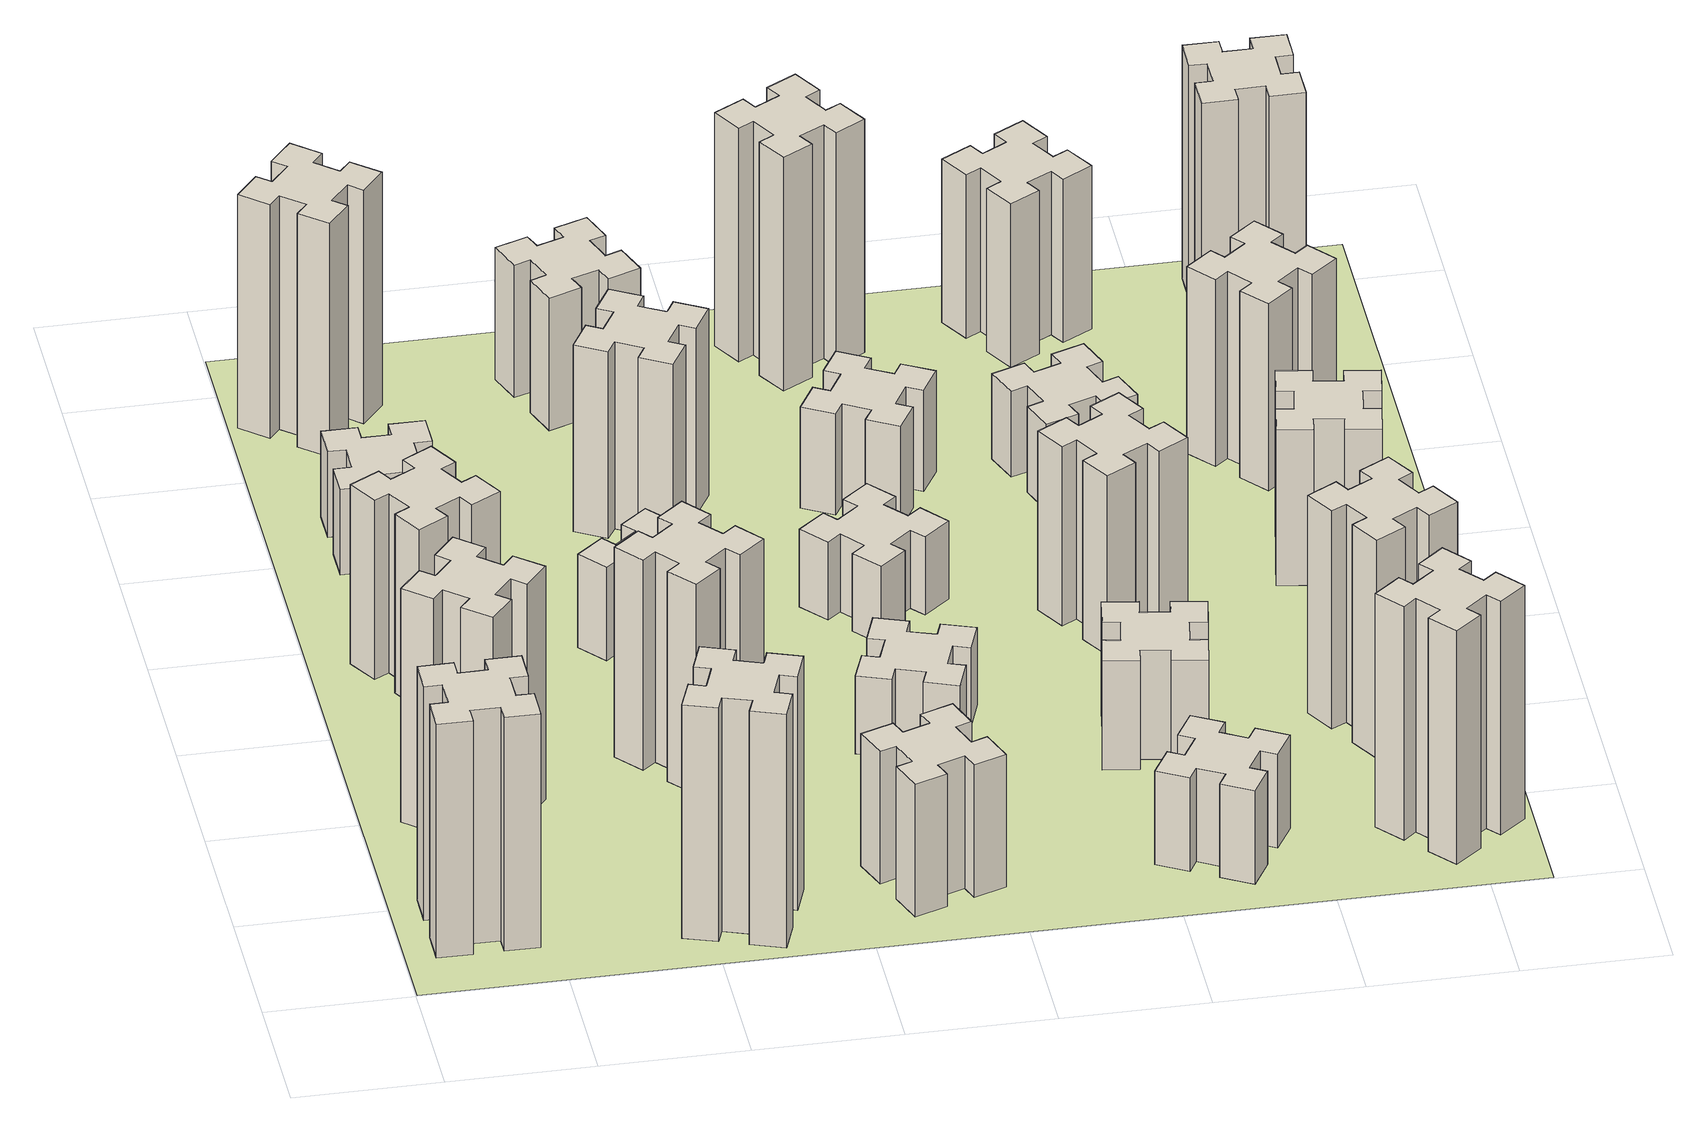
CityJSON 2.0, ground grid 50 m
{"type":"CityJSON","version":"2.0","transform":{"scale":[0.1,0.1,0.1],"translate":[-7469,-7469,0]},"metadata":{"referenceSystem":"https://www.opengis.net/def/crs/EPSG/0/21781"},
"CityObjects":{
"building1":{"type":"Building","attributes":{"class":"1000","function":"1000","usage":"1000","yearOfConstruction":2016,"roofType":"1000","measuredHeight":90,"storeysAboveGround":30,"storeysBelowGround":0},"geometry":[{"type":"Solid","lod":"1","boundaries":[[[[0,1,2,3,4,5,6,7,8,9,10,11,12,13,14,15,16,17,18,19]],[[17,16,20,21]],[[16,15,22,20]],[[15,14,23,22]],[[14,13,24,23]],[[13,12,25,24]],[[12,11,26,25]],[[11,10,27,26]],[[10,9,28,27]],[[9,8,29,28]],[[8,7,30,29]],[[7,6,31,30]],[[6,5,32,31]],[[5,4,33,32]],[[4,3,34,33]],[[3,2,35,34]],[[2,1,36,35]],[[1,0,37,36]],[[0,19,38,37]],[[19,18,39,38]],[[18,17,21,39]],[[24,25,26,27,28,29,30,31,32,33,34,35,36,37,38,39,21,20,22,23]]]]}]},
"building2":{"type":"Building","attributes":{"class":"1000","function":"1000","usage":"1000","yearOfConstruction":2016,"roofType":"1000","measuredHeight":90,"storeysAboveGround":30,"storeysBelowGround":0},"geometry":[{"type":"Solid","lod":"1","boundaries":[[[[40,41,42,43,44,45,46,47,48,49,50,51,52,53,54,55,56,57,58,59]],[[57,56,60,61]],[[56,55,62,60]],[[55,54,63,62]],[[54,53,64,63]],[[53,52,65,64]],[[52,51,66,65]],[[51,50,67,66]],[[50,49,68,67]],[[49,48,69,68]],[[48,47,70,69]],[[47,46,71,70]],[[46,45,72,71]],[[45,44,73,72]],[[44,43,74,73]],[[43,42,75,74]],[[42,41,76,75]],[[41,40,77,76]],[[40,59,78,77]],[[59,58,79,78]],[[58,57,61,79]],[[64,65,66,67,68,69,70,71,72,73,74,75,76,77,78,79,61,60,62,63]]]]}]},
"building3":{"type":"Building","attributes":{"class":"1000","function":"1000","usage":"1000","yearOfConstruction":2016,"roofType":"1000","measuredHeight":69,"storeysAboveGround":30,"storeysBelowGround":0},"geometry":[{"type":"Solid","lod":"1","boundaries":[[[[80,81,82,83,84,85,86,87,88,89,90,91,92,93,94,95,96,97,98,99]],[[97,96,100,101]],[[96,95,102,100]],[[95,94,103,102]],[[94,93,104,103]],[[93,92,105,104]],[[92,91,106,105]],[[91,90,107,106]],[[90,89,108,107]],[[89,88,109,108]],[[88,87,110,109]],[[87,86,111,110]],[[86,85,112,111]],[[85,84,113,112]],[[84,83,114,113]],[[83,82,115,114]],[[82,81,116,115]],[[81,80,117,116]],[[80,99,118,117]],[[99,98,119,118]],[[98,97,101,119]],[[104,105,106,107,108,109,110,111,112,113,114,115,116,117,118,119,101,100,102,103]]]]}]},
"building4":{"type":"Building","attributes":{"class":"1000","function":"1000","usage":"1000","yearOfConstruction":2016,"roofType":"1000","measuredHeight":33,"storeysAboveGround":30,"storeysBelowGround":0},"geometry":[{"type":"Solid","lod":"1","boundaries":[[[[120,121,122,123,124,125,126,127,128,129,130,131,132,133,134,135,136,137,138,139]],[[137,136,140,141]],[[136,135,142,140]],[[135,134,143,142]],[[134,133,144,143]],[[133,132,145,144]],[[132,131,146,145]],[[131,130,147,146]],[[130,129,148,147]],[[129,128,149,148]],[[128,127,150,149]],[[127,126,151,150]],[[126,125,152,151]],[[125,124,153,152]],[[124,123,154,153]],[[123,122,155,154]],[[122,121,156,155]],[[121,120,157,156]],[[120,139,158,157]],[[139,138,159,158]],[[138,137,141,159]],[[144,145,146,147,148,149,150,151,152,153,154,155,156,157,158,159,141,140,142,143]]]]}]},
"building5":{"type":"Building","attributes":{"class":"1000","function":"1000","usage":"1000","yearOfConstruction":2016,"roofType":"1000","measuredHeight":90,"storeysAboveGround":30,"storeysBelowGround":0},"geometry":[{"type":"Solid","lod":"1","boundaries":[[[[160,161,162,163,164,165,166,167,168,169,170,171,172,173,174,175,176,177,178,179]],[[177,176,180,181]],[[176,175,182,180]],[[175,174,183,182]],[[174,173,184,183]],[[173,172,185,184]],[[172,171,186,185]],[[171,170,187,186]],[[170,169,188,187]],[[169,168,189,188]],[[168,167,190,189]],[[167,166,191,190]],[[166,165,192,191]],[[165,164,193,192]],[[164,163,194,193]],[[163,162,195,194]],[[162,161,196,195]],[[161,160,197,196]],[[160,179,198,197]],[[179,178,199,198]],[[178,177,181,199]],[[184,185,186,187,188,189,190,191,192,193,194,195,196,197,198,199,181,180,182,183]]]]}]},
"building6":{"type":"Building","attributes":{"class":"1000","function":"1000","usage":"1000","yearOfConstruction":2016,"roofType":"1000","measuredHeight":90,"storeysAboveGround":30,"storeysBelowGround":0},"geometry":[{"type":"Solid","lod":"1","boundaries":[[[[200,201,202,203,204,205,206,207,208,209,210,211,212,213,214,215,216,217,218,219]],[[217,216,220,221]],[[216,215,222,220]],[[215,214,223,222]],[[214,213,224,223]],[[213,212,225,224]],[[212,211,226,225]],[[211,210,227,226]],[[210,209,228,227]],[[209,208,229,228]],[[208,207,230,229]],[[207,206,231,230]],[[206,205,232,231]],[[205,204,233,232]],[[204,203,234,233]],[[203,202,235,234]],[[202,201,236,235]],[[201,200,237,236]],[[200,219,238,237]],[[219,218,239,238]],[[218,217,221,239]],[[224,225,226,227,228,229,230,231,232,233,234,235,236,237,238,239,221,220,222,223]]]]}]},
"building7":{"type":"Building","attributes":{"class":"1000","function":"1000","usage":"1000","yearOfConstruction":2016,"roofType":"1000","measuredHeight":81,"storeysAboveGround":30,"storeysBelowGround":0},"geometry":[{"type":"Solid","lod":"1","boundaries":[[[[240,241,242,243,244,245,246,247,248,249,250,251,252,253,254,255,256,257,258,259]],[[257,256,260,261]],[[256,255,262,260]],[[255,254,263,262]],[[254,253,264,263]],[[253,252,265,264]],[[252,251,266,265]],[[251,250,267,266]],[[250,249,268,267]],[[249,248,269,268]],[[248,247,270,269]],[[247,246,271,270]],[[246,245,272,271]],[[245,244,273,272]],[[244,243,274,273]],[[243,242,275,274]],[[242,241,276,275]],[[241,240,277,276]],[[240,259,278,277]],[[259,258,279,278]],[[258,257,261,279]],[[264,265,266,267,268,269,270,271,272,273,274,275,276,277,278,279,261,260,262,263]]]]}]},
"building8":{"type":"Building","attributes":{"class":"1000","function":"1000","usage":"1000","yearOfConstruction":2016,"roofType":"1000","measuredHeight":36,"storeysAboveGround":30,"storeysBelowGround":0},"geometry":[{"type":"Solid","lod":"1","boundaries":[[[[280,281,282,283,284,285,286,287,288,289,290,291,292,293,294,295,296,297,298,299]],[[297,296,300,301]],[[296,295,302,300]],[[295,294,303,302]],[[294,293,304,303]],[[293,292,305,304]],[[292,291,306,305]],[[291,290,307,306]],[[290,289,308,307]],[[289,288,309,308]],[[288,287,310,309]],[[287,286,311,310]],[[286,285,312,311]],[[285,284,313,312]],[[284,283,314,313]],[[283,282,315,314]],[[282,281,316,315]],[[281,280,317,316]],[[280,299,318,317]],[[299,298,319,318]],[[298,297,301,319]],[[304,305,306,307,308,309,310,311,312,313,314,315,316,317,318,319,301,300,302,303]]]]}]},
"building9":{"type":"Building","attributes":{"class":"1000","function":"1000","usage":"1000","yearOfConstruction":2016,"roofType":"1000","measuredHeight":51,"storeysAboveGround":30,"storeysBelowGround":0},"geometry":[{"type":"Solid","lod":"1","boundaries":[[[[320,321,322,323,324,325,326,327,328,329,330,331,332,333,334,335,336,337,338,339]],[[337,336,340,341]],[[336,335,342,340]],[[335,334,343,342]],[[334,333,344,343]],[[333,332,345,344]],[[332,331,346,345]],[[331,330,347,346]],[[330,329,348,347]],[[329,328,349,348]],[[328,327,350,349]],[[327,326,351,350]],[[326,325,352,351]],[[325,324,353,352]],[[324,323,354,353]],[[323,322,355,354]],[[322,321,356,355]],[[321,320,357,356]],[[320,339,358,357]],[[339,338,359,358]],[[338,337,341,359]],[[344,345,346,347,348,349,350,351,352,353,354,355,356,357,358,359,341,340,342,343]]]]}]},
"building10":{"type":"Building","attributes":{"class":"1000","function":"1000","usage":"1000","yearOfConstruction":2016,"roofType":"1000","measuredHeight":72,"storeysAboveGround":30,"storeysBelowGround":0},"geometry":[{"type":"Solid","lod":"1","boundaries":[[[[360,361,362,363,364,365,366,367,368,369,370,371,372,373,374,375,376,377,378,379]],[[377,376,380,381]],[[376,375,382,380]],[[375,374,383,382]],[[374,373,384,383]],[[373,372,385,384]],[[372,371,386,385]],[[371,370,387,386]],[[370,369,388,387]],[[369,368,389,388]],[[368,367,390,389]],[[367,366,391,390]],[[366,365,392,391]],[[365,364,393,392]],[[364,363,394,393]],[[363,362,395,394]],[[362,361,396,395]],[[361,360,397,396]],[[360,379,398,397]],[[379,378,399,398]],[[378,377,381,399]],[[384,385,386,387,388,389,390,391,392,393,394,395,396,397,398,399,381,380,382,383]]]]}]},
"building11":{"type":"Building","attributes":{"class":"1000","function":"1000","usage":"1000","yearOfConstruction":2016,"roofType":"1000","measuredHeight":51,"storeysAboveGround":30,"storeysBelowGround":0},"geometry":[{"type":"Solid","lod":"1","boundaries":[[[[400,401,402,403,404,405,406,407,408,409,410,411,412,413,414,415,416,417,418,419]],[[417,416,420,421]],[[416,415,422,420]],[[415,414,423,422]],[[414,413,424,423]],[[413,412,425,424]],[[412,411,426,425]],[[411,410,427,426]],[[410,409,428,427]],[[409,408,429,428]],[[408,407,430,429]],[[407,406,431,430]],[[406,405,432,431]],[[405,404,433,432]],[[404,403,434,433]],[[403,402,435,434]],[[402,401,436,435]],[[401,400,437,436]],[[400,419,438,437]],[[419,418,439,438]],[[418,417,421,439]],[[424,425,426,427,428,429,430,431,432,433,434,435,436,437,438,439,421,420,422,423]]]]}]},
"building12":{"type":"Building","attributes":{"class":"1000","function":"1000","usage":"1000","yearOfConstruction":2016,"roofType":"1000","measuredHeight":30,"storeysAboveGround":30,"storeysBelowGround":0},"geometry":[{"type":"Solid","lod":"1","boundaries":[[[[440,441,442,443,444,445,446,447,448,449,450,451,452,453,454,455,456,457,458,459]],[[457,456,460,461]],[[456,455,462,460]],[[455,454,463,462]],[[454,453,464,463]],[[453,452,465,464]],[[452,451,466,465]],[[451,450,467,466]],[[450,449,468,467]],[[449,448,469,468]],[[448,447,470,469]],[[447,446,471,470]],[[446,445,472,471]],[[445,444,473,472]],[[444,443,474,473]],[[443,442,475,474]],[[442,441,476,475]],[[441,440,477,476]],[[440,459,478,477]],[[459,458,479,478]],[[458,457,461,479]],[[464,465,466,467,468,469,470,471,472,473,474,475,476,477,478,479,461,460,462,463]]]]}]},
"building13":{"type":"Building","attributes":{"class":"1000","function":"1000","usage":"1000","yearOfConstruction":2016,"roofType":"1000","measuredHeight":30,"storeysAboveGround":30,"storeysBelowGround":0},"geometry":[{"type":"Solid","lod":"1","boundaries":[[[[480,481,482,483,484,485,486,487,488,489,490,491,492,493,494,495,496,497,498,499]],[[497,496,500,501]],[[496,495,502,500]],[[495,494,503,502]],[[494,493,504,503]],[[493,492,505,504]],[[492,491,506,505]],[[491,490,507,506]],[[490,489,508,507]],[[489,488,509,508]],[[488,487,510,509]],[[487,486,511,510]],[[486,485,512,511]],[[485,484,513,512]],[[484,483,514,513]],[[483,482,515,514]],[[482,481,516,515]],[[481,480,517,516]],[[480,499,518,517]],[[499,498,519,518]],[[498,497,501,519]],[[504,505,506,507,508,509,510,511,512,513,514,515,516,517,518,519,501,500,502,503]]]]}]},
"building14":{"type":"Building","attributes":{"class":"1000","function":"1000","usage":"1000","yearOfConstruction":2016,"roofType":"1000","measuredHeight":39,"storeysAboveGround":30,"storeysBelowGround":0},"geometry":[{"type":"Solid","lod":"1","boundaries":[[[[520,521,522,523,524,525,526,527,528,529,530,531,532,533,534,535,536,537,538,539]],[[537,536,540,541]],[[536,535,542,540]],[[535,534,543,542]],[[534,533,544,543]],[[533,532,545,544]],[[532,531,546,545]],[[531,530,547,546]],[[530,529,548,547]],[[529,528,549,548]],[[528,527,550,549]],[[527,526,551,550]],[[526,525,552,551]],[[525,524,553,552]],[[524,523,554,553]],[[523,522,555,554]],[[522,521,556,555]],[[521,520,557,556]],[[520,539,558,557]],[[539,538,559,558]],[[538,537,541,559]],[[544,545,546,547,548,549,550,551,552,553,554,555,556,557,558,559,541,540,542,543]]]]}]},
"building15":{"type":"Building","attributes":{"class":"1000","function":"1000","usage":"1000","yearOfConstruction":2016,"roofType":"1000","measuredHeight":36,"storeysAboveGround":30,"storeysBelowGround":0},"geometry":[{"type":"Solid","lod":"1","boundaries":[[[[560,561,562,563,564,565,566,567,568,569,570,571,572,573,574,575,576,577,578,579]],[[577,576,580,581]],[[576,575,582,580]],[[575,574,583,582]],[[574,573,584,583]],[[573,572,585,584]],[[572,571,586,585]],[[571,570,587,586]],[[570,569,588,587]],[[569,568,589,588]],[[568,567,590,589]],[[567,566,591,590]],[[566,565,592,591]],[[565,564,593,592]],[[564,563,594,593]],[[563,562,595,594]],[[562,561,596,595]],[[561,560,597,596]],[[560,579,598,597]],[[579,578,599,598]],[[578,577,581,599]],[[584,585,586,587,588,589,590,591,592,593,594,595,596,597,598,599,581,580,582,583]]]]}]},
"building16":{"type":"Building","attributes":{"class":"1000","function":"1000","usage":"1000","yearOfConstruction":2016,"roofType":"1000","measuredHeight":90,"storeysAboveGround":30,"storeysBelowGround":0},"geometry":[{"type":"Solid","lod":"1","boundaries":[[[[600,601,602,603,604,605,606,607,608,609,610,611,612,613,614,615,616,617,618,619]],[[617,616,620,621]],[[616,615,622,620]],[[615,614,623,622]],[[614,613,624,623]],[[613,612,625,624]],[[612,611,626,625]],[[611,610,627,626]],[[610,609,628,627]],[[609,608,629,628]],[[608,607,630,629]],[[607,606,631,630]],[[606,605,632,631]],[[605,604,633,632]],[[604,603,634,633]],[[603,602,635,634]],[[602,601,636,635]],[[601,600,637,636]],[[600,619,638,637]],[[619,618,639,638]],[[618,617,621,639]],[[624,625,626,627,628,629,630,631,632,633,634,635,636,637,638,639,621,620,622,623]]]]}]},
"building17":{"type":"Building","attributes":{"class":"1000","function":"1000","usage":"1000","yearOfConstruction":2016,"roofType":"1000","measuredHeight":42,"storeysAboveGround":30,"storeysBelowGround":0},"geometry":[{"type":"Solid","lod":"1","boundaries":[[[[640,641,642,643,644,645,646,647,648,649,650,651,652,653,654,655,656,657,658,659]],[[657,656,660,661]],[[656,655,662,660]],[[655,654,663,662]],[[654,653,664,663]],[[653,652,665,664]],[[652,651,666,665]],[[651,650,667,666]],[[650,649,668,667]],[[649,648,669,668]],[[648,647,670,669]],[[647,646,671,670]],[[646,645,672,671]],[[645,644,673,672]],[[644,643,674,673]],[[643,642,675,674]],[[642,641,676,675]],[[641,640,677,676]],[[640,659,678,677]],[[659,658,679,678]],[[658,657,661,679]],[[664,665,666,667,668,669,670,671,672,673,674,675,676,677,678,679,661,660,662,663]]]]}]},
"building18":{"type":"Building","attributes":{"class":"1000","function":"1000","usage":"1000","yearOfConstruction":2016,"roofType":"1000","measuredHeight":69,"storeysAboveGround":30,"storeysBelowGround":0},"geometry":[{"type":"Solid","lod":"1","boundaries":[[[[680,681,682,683,684,685,686,687,688,689,690,691,692,693,694,695,696,697,698,699]],[[697,696,700,701]],[[696,695,702,700]],[[695,694,703,702]],[[694,693,704,703]],[[693,692,705,704]],[[692,691,706,705]],[[691,690,707,706]],[[690,689,708,707]],[[689,688,709,708]],[[688,687,710,709]],[[687,686,711,710]],[[686,685,712,711]],[[685,684,713,712]],[[684,683,714,713]],[[683,682,715,714]],[[682,681,716,715]],[[681,680,717,716]],[[680,699,718,717]],[[699,698,719,718]],[[698,697,701,719]],[[704,705,706,707,708,709,710,711,712,713,714,715,716,717,718,719,701,700,702,703]]]]}]},
"building19":{"type":"Building","attributes":{"class":"1000","function":"1000","usage":"1000","yearOfConstruction":2016,"roofType":"1000","measuredHeight":33,"storeysAboveGround":30,"storeysBelowGround":0},"geometry":[{"type":"Solid","lod":"1","boundaries":[[[[720,721,722,723,724,725,726,727,728,729,730,731,732,733,734,735,736,737,738,739]],[[737,736,740,741]],[[736,735,742,740]],[[735,734,743,742]],[[734,733,744,743]],[[733,732,745,744]],[[732,731,746,745]],[[731,730,747,746]],[[730,729,748,747]],[[729,728,749,748]],[[728,727,750,749]],[[727,726,751,750]],[[726,725,752,751]],[[725,724,753,752]],[[724,723,754,753]],[[723,722,755,754]],[[722,721,756,755]],[[721,720,757,756]],[[720,739,758,757]],[[739,738,759,758]],[[738,737,741,759]],[[744,745,746,747,748,749,750,751,752,753,754,755,756,757,758,759,741,740,742,743]]]]}]},
"building20":{"type":"Building","attributes":{"class":"1000","function":"1000","usage":"1000","yearOfConstruction":2016,"roofType":"1000","measuredHeight":90,"storeysAboveGround":30,"storeysBelowGround":0},"geometry":[{"type":"Solid","lod":"1","boundaries":[[[[760,761,762,763,764,765,766,767,768,769,770,771,772,773,774,775,776,777,778,779]],[[777,776,780,781]],[[776,775,782,780]],[[775,774,783,782]],[[774,773,784,783]],[[773,772,785,784]],[[772,771,786,785]],[[771,770,787,786]],[[770,769,788,787]],[[769,768,789,788]],[[768,767,790,789]],[[767,766,791,790]],[[766,765,792,791]],[[765,764,793,792]],[[764,763,794,793]],[[763,762,795,794]],[[762,761,796,795]],[[761,760,797,796]],[[760,779,798,797]],[[779,778,799,798]],[[778,777,781,799]],[[784,785,786,787,788,789,790,791,792,793,794,795,796,797,798,799,781,780,782,783]]]]}]},
"building21":{"type":"Building","attributes":{"class":"1000","function":"1000","usage":"1000","yearOfConstruction":2016,"roofType":"1000","measuredHeight":63,"storeysAboveGround":30,"storeysBelowGround":0},"geometry":[{"type":"Solid","lod":"1","boundaries":[[[[800,801,802,803,804,805,806,807,808,809,810,811,812,813,814,815,816,817,818,819]],[[817,816,820,821]],[[816,815,822,820]],[[815,814,823,822]],[[814,813,824,823]],[[813,812,825,824]],[[812,811,826,825]],[[811,810,827,826]],[[810,809,828,827]],[[809,808,829,828]],[[808,807,830,829]],[[807,806,831,830]],[[806,805,832,831]],[[805,804,833,832]],[[804,803,834,833]],[[803,802,835,834]],[[802,801,836,835]],[[801,800,837,836]],[[800,819,838,837]],[[819,818,839,838]],[[818,817,821,839]],[[824,825,826,827,828,829,830,831,832,833,834,835,836,837,838,839,821,820,822,823]]]]}]},
"building22":{"type":"Building","attributes":{"class":"1000","function":"1000","usage":"1000","yearOfConstruction":2016,"roofType":"1000","measuredHeight":84,"storeysAboveGround":30,"storeysBelowGround":0},"geometry":[{"type":"Solid","lod":"1","boundaries":[[[[840,841,842,843,844,845,846,847,848,849,850,851,852,853,854,855,856,857,858,859]],[[857,856,860,861]],[[856,855,862,860]],[[855,854,863,862]],[[854,853,864,863]],[[853,852,865,864]],[[852,851,866,865]],[[851,850,867,866]],[[850,849,868,867]],[[849,848,869,868]],[[848,847,870,869]],[[847,846,871,870]],[[846,845,872,871]],[[845,844,873,872]],[[844,843,874,873]],[[843,842,875,874]],[[842,841,876,875]],[[841,840,877,876]],[[840,859,878,877]],[[859,858,879,878]],[[858,857,861,879]],[[864,865,866,867,868,869,870,871,872,873,874,875,876,877,878,879,861,860,862,863]]]]}]},
"building23":{"type":"Building","attributes":{"class":"1000","function":"1000","usage":"1000","yearOfConstruction":2016,"roofType":"1000","measuredHeight":60,"storeysAboveGround":30,"storeysBelowGround":0},"geometry":[{"type":"Solid","lod":"1","boundaries":[[[[880,881,882,883,884,885,886,887,888,889,890,891,892,893,894,895,896,897,898,899]],[[897,896,900,901]],[[896,895,902,900]],[[895,894,903,902]],[[894,893,904,903]],[[893,892,905,904]],[[892,891,906,905]],[[891,890,907,906]],[[890,889,908,907]],[[889,888,909,908]],[[888,887,910,909]],[[887,886,911,910]],[[886,885,912,911]],[[885,884,913,912]],[[884,883,914,913]],[[883,882,915,914]],[[882,881,916,915]],[[881,880,917,916]],[[880,899,918,917]],[[899,898,919,918]],[[898,897,901,919]],[[904,905,906,907,908,909,910,911,912,913,914,915,916,917,918,919,901,900,902,903]]]]}]},
"building24":{"type":"Building","attributes":{"class":"1000","function":"1000","usage":"1000","yearOfConstruction":2016,"roofType":"1000","measuredHeight":72,"storeysAboveGround":30,"storeysBelowGround":0},"geometry":[{"type":"Solid","lod":"1","boundaries":[[[[920,921,922,923,924,925,926,927,928,929,930,931,932,933,934,935,936,937,938,939]],[[937,936,940,941]],[[936,935,942,940]],[[935,934,943,942]],[[934,933,944,943]],[[933,932,945,944]],[[932,931,946,945]],[[931,930,947,946]],[[930,929,948,947]],[[929,928,949,948]],[[928,927,950,949]],[[927,926,951,950]],[[926,925,952,951]],[[925,924,953,952]],[[924,923,954,953]],[[923,922,955,954]],[[922,921,956,955]],[[921,920,957,956]],[[920,939,958,957]],[[939,938,959,958]],[[938,937,941,959]],[[944,945,946,947,948,949,950,951,952,953,954,955,956,957,958,959,941,940,942,943]]]]}]},
"building25":{"type":"Building","attributes":{"class":"1000","function":"1000","usage":"1000","yearOfConstruction":2016,"roofType":"1000","measuredHeight":90,"storeysAboveGround":30,"storeysBelowGround":0},"geometry":[{"type":"Solid","lod":"1","boundaries":[[[[960,961,962,963,964,965,966,967,968,969,970,971,972,973,974,975,976,977,978,979]],[[977,976,980,981]],[[976,975,982,980]],[[975,974,983,982]],[[974,973,984,983]],[[973,972,985,984]],[[972,971,986,985]],[[971,970,987,986]],[[970,969,988,987]],[[969,968,989,988]],[[968,967,990,989]],[[967,966,991,990]],[[966,965,992,991]],[[965,964,993,992]],[[964,963,994,993]],[[963,962,995,994]],[[962,961,996,995]],[[961,960,997,996]],[[960,979,998,997]],[[979,978,999,998]],[[978,977,981,999]],[[984,985,986,987,988,989,990,991,992,993,994,995,996,997,998,999,981,980,982,983]]]]}]},
"landuse1":{"type":"LandUse","attributes":{"name":"plot1","function":"1010"},"geometry":[{"type":"MultiSurface","lod":"1","boundaries":[[[1000,1001,1002,1003]]]}]}
},
"vertices":[
[165,425,0],[165,325,0],[105,325,0],[105,205,0],[225,205,0],[225,265,0],[325,265,0],[325,205,0],[445,205,0],[445,325,0],[385,325,0],[385,425,0],[445,425,0],[445,545,0],[325,545,0],[325,485,0],[225,485,0],[225,545,0],[105,545,0],[105,425,0],[225,485,900],[225,545,900],[325,485,900],[325,545,900],[445,545,900],[445,425,900],[385,425,900],[385,325,900],[445,325,900],[445,205,900],[325,205,900],[325,265,900],[225,265,900],[225,205,900],[105,205,900],[105,325,900],[165,325,900],[165,425,900],[105,425,900],[105,545,900],
[484,1067,0],[408,1132,0],[446,1178,0],[354,1255,0],[277,1163,0],[323,1124,0],[259,1048,0],[213,1086,0],[136,994,0],[228,917,0],[266,963,0],[343,899,0],[304,853,0],[396,776,0],[473,868,0],[427,906,0],[492,983,0],[538,944,0],[615,1036,0],[523,1113,0],[492,983,900],[538,944,900],[427,906,900],[473,868,900],[396,776,900],[304,853,900],[343,899,900],[266,963,900],[228,917,900],[136,994,900],[213,1086,900],[259,1048,900],[323,1124,900],[277,1163,900],[354,1255,900],[446,1178,900],[408,1132,900],[484,1067,900],[523,1113,900],[615,1036,900],
[387,1735,0],[474,1785,0],[504,1733,0],[608,1793,0],[548,1897,0],[496,1867,0],[446,1954,0],[498,1984,0],[438,2088,0],[334,2028,0],[364,1976,0],[277,1926,0],[247,1978,0],[143,1918,0],[203,1814,0],[255,1844,0],[305,1757,0],[253,1727,0],[313,1623,0],[417,1683,0],[305,1757,690],[253,1727,690],[255,1844,690],[203,1814,690],[143,1918,690],[247,1978,690],[277,1926,690],[364,1976,690],[334,2028,690],[438,2088,690],[498,1984,690],[446,1954,690],[496,1867,690],[548,1897,690],[608,1793,690],[504,1733,690],[474,1785,690],[387,1735,690],[417,1683,690],[313,1623,690],
[485,2545,0],[485,2645,0],[545,2645,0],[545,2765,0],[425,2765,0],[425,2705,0],[325,2705,0],[325,2765,0],[205,2765,0],[205,2645,0],[265,2645,0],[265,2545,0],[205,2545,0],[205,2425,0],[325,2425,0],[325,2485,0],[425,2485,0],[425,2425,0],[545,2425,0],[545,2545,0],[425,2485,330],[425,2425,330],[325,2485,330],[325,2425,330],[205,2425,330],[205,2545,330],[265,2545,330],[265,2645,330],[205,2645,330],[205,2765,330],[325,2765,330],[325,2705,330],[425,2705,330],[425,2765,330],[545,2765,330],[545,2645,330],[485,2645,330],[485,2545,330],[545,2545,330],[545,2425,330],
[1029,360,0],[995,266,0],[939,287,0],[897,174,0],[1010,133,0],[1031,189,0],[1125,155,0],[1104,99,0],[1217,57,0],[1258,170,0],[1202,191,0],[1236,285,0],[1292,264,0],[1333,377,0],[1220,418,0],[1200,362,0],[1106,396,0],[1127,452,0],[1014,493,0],[973,380,0],[1106,396,900],[1127,452,900],[1200,362,900],[1220,418,900],[1333,377,900],[1292,264,900],[1236,285,900],[1202,191,900],[1258,170,900],[1217,57,900],[1104,99,900],[1125,155,900],[1031,189,900],[1010,133,900],[897,174,900],[939,287,900],[995,266,900],[1029,360,900],[973,380,900],[1014,493,900],
[384,3387,0],[308,3452,0],[346,3498,0],[254,3575,0],[177,3483,0],[223,3444,0],[159,3368,0],[113,3406,0],[36,3314,0],[128,3237,0],[166,3283,0],[243,3219,0],[204,3173,0],[296,3096,0],[373,3188,0],[327,3226,0],[392,3303,0],[438,3264,0],[515,3356,0],[423,3433,0],[392,3303,900],[438,3264,900],[327,3226,900],[373,3188,900],[296,3096,900],[204,3173,900],[243,3219,900],[166,3283,900],[128,3237,900],[36,3314,900],[113,3406,900],[159,3368,900],[223,3444,900],[177,3483,900],[254,3575,900],[346,3498,900],[308,3452,900],[384,3387,900],[423,3433,900],[515,3356,900],
[1083,1332,0],[1006,1267,0],[968,1313,0],[876,1236,0],[953,1144,0],[999,1183,0],[1063,1106,0],[1017,1068,0],[1094,976,0],[1186,1053,0],[1148,1099,0],[1224,1163,0],[1263,1117,0],[1355,1194,0],[1278,1286,0],[1232,1248,0],[1167,1324,0],[1213,1363,0],[1136,1455,0],[1044,1378,0],[1167,1324,810],[1213,1363,810],[1232,1248,810],[1278,1286,810],[1355,1194,810],[1263,1117,810],[1224,1163,810],[1148,1099,810],[1186,1053,810],[1094,976,810],[1017,1068,810],[1063,1106,810],[999,1183,810],[953,1144,810],[876,1236,810],[968,1313,810],[1006,1267,810],[1083,1332,810],[1044,1378,810],[1136,1455,810],
[1083,1972,0],[1006,1907,0],[968,1953,0],[876,1876,0],[953,1784,0],[999,1823,0],[1063,1746,0],[1017,1708,0],[1094,1616,0],[1186,1693,0],[1148,1739,0],[1224,1803,0],[1263,1757,0],[1355,1834,0],[1278,1926,0],[1232,1888,0],[1167,1964,0],[1213,2003,0],[1136,2095,0],[1044,2018,0],[1167,1964,360],[1213,2003,360],[1232,1888,360],[1278,1926,360],[1355,1834,360],[1263,1757,360],[1224,1803,360],[1148,1739,360],[1186,1693,360],[1094,1616,360],[1017,1708,360],[1063,1746,360],[999,1823,360],[953,1784,360],[876,1876,360],[968,1953,360],[1006,1907,360],[1083,1972,360],[1044,2018,360],[1136,2095,360],
[1765,496,0],[1671,462,0],[1650,518,0],[1537,477,0],[1579,364,0],[1635,385,0],[1669,291,0],[1613,270,0],[1654,157,0],[1767,199,0],[1746,255,0],[1840,289,0],[1860,233,0],[1973,274,0],[1932,387,0],[1876,366,0],[1842,460,0],[1898,480,0],[1857,593,0],[1744,552,0],[1842,460,510],[1898,480,510],[1876,366,510],[1932,387,510],[1973,274,510],[1860,233,510],[1840,289,510],[1746,255,510],[1767,199,510],[1654,157,510],[1613,270,510],[1669,291,510],[1635,385,510],[1579,364,510],[1537,477,510],[1650,518,510],[1671,462,510],[1765,496,510],[1744,552,510],[1857,593,510],
[1314,2666,0],[1227,2716,0],[1257,2768,0],[1153,2828,0],[1093,2724,0],[1145,2694,0],[1095,2607,0],[1043,2637,0],[983,2533,0],[1087,2473,0],[1117,2525,0],[1204,2475,0],[1174,2423,0],[1278,2363,0],[1338,2467,0],[1286,2497,0],[1336,2584,0],[1388,2554,0],[1448,2658,0],[1344,2718,0],[1336,2584,720],[1388,2554,720],[1286,2497,720],[1338,2467,720],[1278,2363,720],[1174,2423,720],[1204,2475,720],[1117,2525,720],[1087,2473,720],[983,2533,720],[1043,2637,720],[1095,2607,720],[1145,2694,720],[1093,2724,720],[1153,2828,720],[1257,2768,720],[1227,2716,720],[1314,2666,720],[1344,2718,720],[1448,2658,720],
[1125,3456,0],[1031,3422,0],[1010,3478,0],[897,3437,0],[939,3324,0],[995,3345,0],[1029,3251,0],[973,3230,0],[1014,3117,0],[1127,3159,0],[1106,3215,0],[1200,3249,0],[1220,3193,0],[1333,3234,0],[1292,3347,0],[1236,3326,0],[1202,3420,0],[1258,3440,0],[1217,3553,0],[1104,3512,0],[1202,3420,510],[1258,3440,510],[1236,3326,510],[1292,3347,510],[1333,3234,510],[1220,3193,510],[1200,3249,510],[1106,3215,510],[1127,3159,510],[1014,3117,510],[973,3230,510],[1029,3251,510],[995,3345,510],[939,3324,510],[897,3437,510],[1010,3478,510],[1031,3422,510],[1125,3456,510],[1104,3512,510],[1217,3553,510],
[1769,1300,0],[1735,1206,0],[1679,1227,0],[1637,1114,0],[1750,1073,0],[1771,1129,0],[1865,1095,0],[1844,1039,0],[1957,997,0],[1998,1110,0],[1942,1131,0],[1976,1225,0],[2032,1204,0],[2073,1317,0],[1960,1358,0],[1940,1302,0],[1846,1336,0],[1867,1392,0],[1754,1433,0],[1713,1320,0],[1846,1336,300],[1867,1392,300],[1940,1302,300],[1960,1358,300],[2073,1317,300],[2032,1204,300],[1976,1225,300],[1942,1131,300],[1998,1110,300],[1957,997,300],[1844,1039,300],[1865,1095,300],[1771,1129,300],[1750,1073,300],[1637,1114,300],[1679,1227,300],[1735,1206,300],[1769,1300,300],[1713,1320,300],[1754,1433,300],
[1972,1988,0],[1907,2064,0],[1953,2103,0],[1876,2195,0],[1784,2118,0],[1823,2072,0],[1746,2007,0],[1708,2053,0],[1616,1976,0],[1693,1884,0],[1739,1923,0],[1803,1846,0],[1757,1808,0],[1834,1716,0],[1926,1793,0],[1888,1839,0],[1964,1903,0],[2003,1857,0],[2095,1934,0],[2018,2026,0],[1964,1903,300],[2003,1857,300],[1888,1839,300],[1926,1793,300],[1834,1716,300],[1757,1808,300],[1803,1846,300],[1739,1923,300],[1693,1884,300],[1616,1976,300],[1708,2053,300],[1746,2007,300],[1823,2072,300],[1784,2118,300],[1876,2195,300],[1953,2103,300],[1907,2064,300],[1972,1988,300],[2018,2026,300],[2095,1934,300],
[2026,2497,0],[2076,2584,0],[2128,2554,0],[2188,2658,0],[2084,2718,0],[2054,2666,0],[1967,2716,0],[1997,2768,0],[1893,2828,0],[1833,2724,0],[1885,2694,0],[1835,2607,0],[1783,2637,0],[1723,2533,0],[1827,2473,0],[1857,2525,0],[1944,2475,0],[1914,2423,0],[2018,2363,0],[2078,2467,0],[1944,2475,390],[1914,2423,390],[1857,2525,390],[1827,2473,390],[1723,2533,390],[1783,2637,390],[1835,2607,390],[1885,2694,390],[1833,2724,390],[1893,2828,390],[1997,2768,390],[1967,2716,390],[2054,2666,390],[2084,2718,390],[2188,2658,390],[2128,2554,390],[2076,2584,390],[2026,2497,390],[2078,2467,390],[2018,2363,390],
[2625,474,0],[2575,387,0],[2523,417,0],[2463,313,0],[2567,253,0],[2597,305,0],[2684,255,0],[2654,203,0],[2758,143,0],[2818,247,0],[2766,277,0],[2816,364,0],[2868,334,0],[2928,438,0],[2824,498,0],[2794,446,0],[2707,496,0],[2737,548,0],[2633,608,0],[2573,504,0],[2707,496,360],[2737,548,360],[2794,446,360],[2824,498,360],[2928,438,360],[2868,334,360],[2816,364,360],[2766,277,360],[2818,247,360],[2758,143,360],[2654,203,360],[2684,255,360],[2597,305,360],[2567,253,360],[2463,313,360],[2523,417,360],[2575,387,360],[2625,474,360],[2573,504,360],[2633,608,360],
[1844,3556,0],[1757,3506,0],[1727,3558,0],[1623,3498,0],[1683,3394,0],[1735,3424,0],[1785,3337,0],[1733,3307,0],[1793,3203,0],[1897,3263,0],[1867,3315,0],[1954,3365,0],[1984,3313,0],[2088,3373,0],[2028,3477,0],[1976,3447,0],[1926,3534,0],[1978,3564,0],[1918,3668,0],[1814,3608,0],[1926,3534,900],[1978,3564,900],[1976,3447,900],[2028,3477,900],[2088,3373,900],[1984,3313,900],[1954,3365,900],[1867,3315,900],[1897,3263,900],[1793,3203,900],[1733,3307,900],[1785,3337,900],[1735,3424,900],[1683,3394,900],[1623,3498,900],[1727,3558,900],[1757,3506,900],[1844,3556,900],[1814,3608,900],[1918,3668,900],
[2496,1084,0],[2478,985,0],[2419,996,0],[2398,877,0],[2517,857,0],[2527,916,0],[2625,898,0],[2615,839,0],[2733,818,0],[2754,937,0],[2695,947,0],[2712,1045,0],[2771,1035,0],[2792,1153,0],[2674,1174,0],[2664,1115,0],[2565,1132,0],[2576,1191,0],[2457,1212,0],[2437,1094,0],[2565,1132,420],[2576,1191,420],[2664,1115,420],[2674,1174,420],[2792,1153,420],[2771,1035,420],[2712,1045,420],[2695,947,420],[2754,937,420],[2733,818,420],[2615,839,420],[2625,898,420],[2527,916,420],[2517,857,420],[2398,877,420],[2419,996,420],[2478,985,420],[2496,1084,420],[2437,1094,420],[2457,1212,420],
[2475,1744,0],[2525,1657,0],[2473,1627,0],[2533,1523,0],[2637,1583,0],[2607,1635,0],[2694,1685,0],[2724,1633,0],[2828,1693,0],[2768,1797,0],[2716,1767,0],[2666,1854,0],[2718,1884,0],[2658,1988,0],[2554,1928,0],[2584,1876,0],[2497,1826,0],[2467,1878,0],[2363,1818,0],[2423,1714,0],[2497,1826,690],[2467,1878,690],[2584,1876,690],[2554,1928,690],[2658,1988,690],[2718,1884,690],[2666,1854,690],[2716,1767,690],[2768,1797,690],[2828,1693,690],[2724,1633,690],[2694,1685,690],[2607,1635,690],[2637,1583,690],[2533,1523,690],[2473,1627,690],[2525,1657,690],[2475,1744,690],[2423,1714,690],[2363,1818,690],
[2586,2475,0],[2680,2509,0],[2700,2453,0],[2813,2494,0],[2772,2607,0],[2716,2586,0],[2682,2680,0],[2738,2700,0],[2697,2813,0],[2584,2772,0],[2605,2716,0],[2511,2682,0],[2490,2738,0],[2377,2697,0],[2419,2584,0],[2475,2605,0],[2509,2511,0],[2453,2490,0],[2494,2377,0],[2607,2419,0],[2509,2511,330],[2453,2490,330],[2475,2605,330],[2419,2584,330],[2377,2697,330],[2490,2738,330],[2511,2682,330],[2605,2716,330],[2584,2772,330],[2697,2813,330],[2738,2700,330],[2682,2680,330],[2716,2586,330],[2772,2607,330],[2813,2494,330],[2700,2453,330],[2680,2509,330],[2586,2475,330],[2607,2419,330],[2494,2377,330],
[3468,259,0],[3544,323,0],[3583,277,0],[3675,354,0],[3598,446,0],[3552,408,0],[3487,484,0],[3533,523,0],[3456,615,0],[3364,538,0],[3403,492,0],[3326,427,0],[3288,473,0],[3196,396,0],[3273,304,0],[3319,343,0],[3383,266,0],[3337,228,0],[3414,136,0],[3506,213,0],[3383,266,900],[3337,228,900],[3319,343,900],[3273,304,900],[3196,396,900],[3288,473,900],[3326,427,900],[3403,492,900],[3364,538,900],[3456,615,900],[3533,523,900],[3487,484,900],[3552,408,900],[3598,446,900],[3675,354,900],[3583,277,900],[3544,323,900],[3468,259,900],[3506,213,900],[3414,136,900],
[2716,3447,0],[2666,3534,0],[2718,3564,0],[2658,3668,0],[2554,3608,0],[2584,3556,0],[2497,3506,0],[2467,3558,0],[2363,3498,0],[2423,3394,0],[2475,3424,0],[2525,3337,0],[2473,3307,0],[2533,3203,0],[2637,3263,0],[2607,3315,0],[2694,3365,0],[2724,3313,0],[2828,3373,0],[2768,3477,0],[2694,3365,630],[2724,3313,630],[2607,3315,630],[2637,3263,630],[2533,3203,630],[2473,3307,630],[2525,3337,630],[2475,3424,630],[2423,3394,630],[2363,3498,630],[2467,3558,630],[2497,3506,630],[2584,3556,630],[2554,3608,630],[2658,3668,630],[2718,3564,630],[2666,3534,630],[2716,3447,630],[2768,3477,630],[2828,3373,630],
[3215,1004,0],[3265,917,0],[3213,887,0],[3273,783,0],[3377,843,0],[3347,895,0],[3434,945,0],[3464,893,0],[3568,953,0],[3508,1057,0],[3456,1027,0],[3406,1114,0],[3458,1144,0],[3398,1248,0],[3294,1188,0],[3324,1136,0],[3237,1086,0],[3207,1138,0],[3103,1078,0],[3163,974,0],[3237,1086,840],[3207,1138,840],[3324,1136,840],[3294,1188,840],[3398,1248,840],[3458,1144,840],[3406,1114,840],[3456,1027,840],[3508,1057,840],[3568,953,840],[3464,893,840],[3434,945,840],[3347,895,840],[3377,843,840],[3273,783,840],[3213,887,840],[3265,917,840],[3215,1004,840],[3163,974,840],[3103,1078,840],
[3267,1856,0],[3365,1838,0],[3355,1779,0],[3473,1758,0],[3494,1877,0],[3435,1887,0],[3452,1985,0],[3511,1975,0],[3532,2093,0],[3414,2114,0],[3404,2055,0],[3305,2072,0],[3316,2131,0],[3197,2152,0],[3177,2034,0],[3236,2024,0],[3218,1925,0],[3159,1936,0],[3138,1817,0],[3257,1797,0],[3218,1925,600],[3159,1936,600],[3236,2024,600],[3177,2034,600],[3197,2152,600],[3316,2131,600],[3305,2072,600],[3404,2055,600],[3414,2114,600],[3532,2093,600],[3511,1975,600],[3452,1985,600],[3435,1887,600],[3494,1877,600],[3473,1758,600],[3355,1779,600],[3365,1838,600],[3267,1856,600],[3257,1797,600],[3138,1817,600],
[3203,2712,0],[3126,2647,0],[3088,2693,0],[2996,2616,0],[3073,2524,0],[3119,2563,0],[3183,2486,0],[3137,2448,0],[3214,2356,0],[3306,2433,0],[3268,2479,0],[3344,2543,0],[3383,2497,0],[3475,2574,0],[3398,2666,0],[3352,2628,0],[3287,2704,0],[3333,2743,0],[3256,2835,0],[3164,2758,0],[3287,2704,720],[3333,2743,720],[3352,2628,720],[3398,2666,720],[3475,2574,720],[3383,2497,720],[3344,2543,720],[3268,2479,720],[3306,2433,720],[3214,2356,720],[3137,2448,720],[3183,2486,720],[3119,2563,720],[3073,2524,720],[2996,2616,720],[3088,2693,720],[3126,2647,720],[3203,2712,720],[3164,2758,720],[3256,2835,720],
[3285,3325,0],[3385,3325,0],[3385,3265,0],[3505,3265,0],[3505,3385,0],[3445,3385,0],[3445,3485,0],[3505,3485,0],[3505,3605,0],[3385,3605,0],[3385,3545,0],[3285,3545,0],[3285,3605,0],[3165,3605,0],[3165,3485,0],[3225,3485,0],[3225,3385,0],[3165,3385,0],[3165,3265,0],[3285,3265,0],[3225,3385,900],[3165,3385,900],[3225,3485,900],[3165,3485,900],[3165,3605,900],[3285,3605,900],[3285,3545,900],[3385,3545,900],[3385,3605,900],[3505,3605,900],[3505,3485,900],[3445,3485,900],[3445,3385,900],[3505,3385,900],[3505,3265,900],[3385,3265,900],[3385,3325,900],[3285,3325,900],[3285,3265,900],[3165,3265,900],
[5,3705,0],[3705,3705,0],[3705,5,0],[5,5,0]
]}
